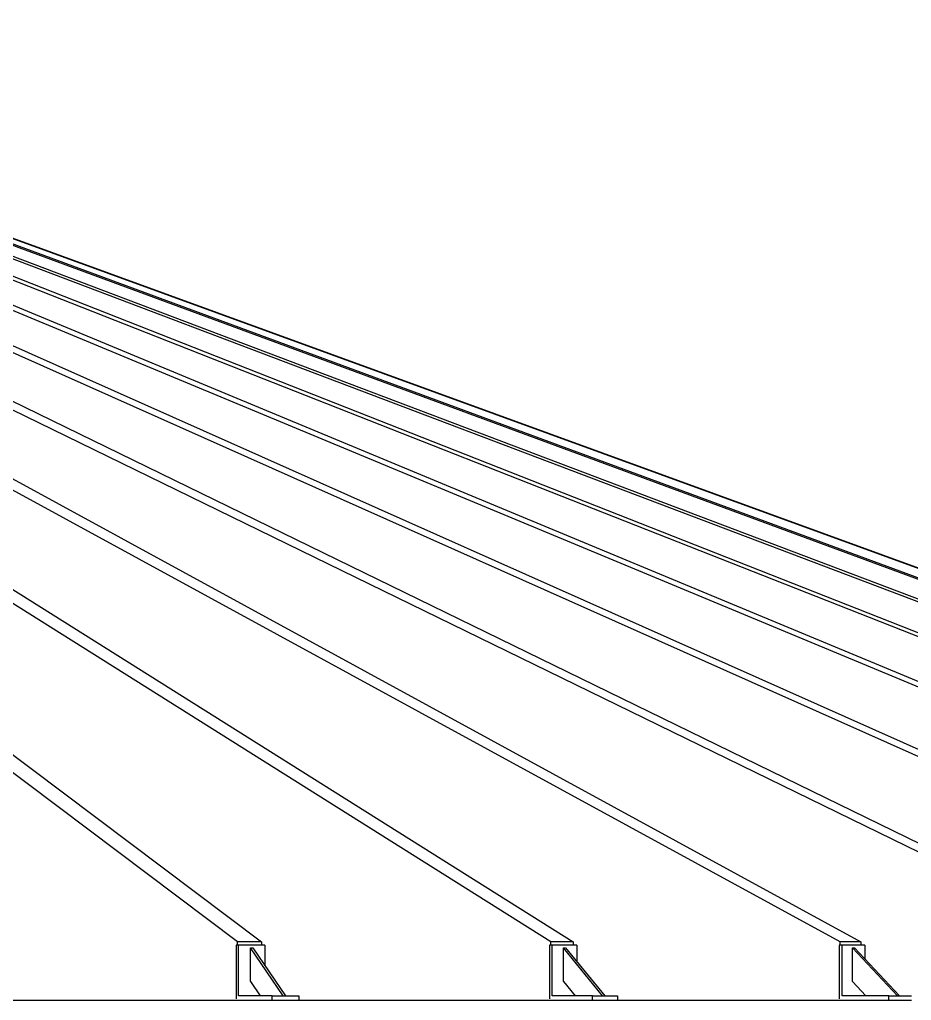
# Model space of a CAD drawing. Header units: millimetres. Extents: x 0 to 157650, y 0 to 89100.
# Drawn here: x 61489 to 64726, y 77245 to 80808 of the extents above; entities that cross this region are included whole.
import ezdxf

# ---------------------------------------------------------------- set-up
doc = ezdxf.new("R2010")
doc.units = ezdxf.units.MM
doc.header["$LTSCALE"] = 150
doc.layers.add('Visible', color=7, linetype='Continuous', lineweight=25)

msp = doc.modelspace()

# ---------------------------------------------------------------- linework, layer by layer
at = {"layer": 'Visible', "color": 9, "true_color": 0xc0c0c0}
for p, q in [((62279.2, 77458.2), (57826.4, 80808.4)), ((57913.9, 80808.4), (62366.7, 77458.2)), ((63416.8, 77458.2), (58090.1, 80808.4)), ((58171.6, 80808.4), (63498.4, 77458.2)), ((64468, 77458.2), (58334.3, 80808.4)), ((58408.8, 80808.4), (64542.6, 77458.2)), ((65419.5, 77458.2), (58555.9, 80808.4)), ((58627.3, 80806.1), (65486.1, 77458.2)), ((66259.4, 77458.2), (58752.3, 80808.4)), ((58810.1, 80808.4), (66317.2, 77458.2)), ((66977, 77458.2), (58920.8, 80808.4)), ((58969.2, 80808.4), (67025.4, 77458.2)), ((67563.5, 77458.2), (59059.4, 80808.4)), ((59097.7, 80808.4), (67601.7, 77458.2)), ((68314.9, 77458.2), (61347.5, 80030.5)), ((61353.3, 80034.5), (68331.7, 77458.2)), ((68470.5, 77458.2), (61365.4, 80048.3)), ((61366.5, 80050), (68476.1, 77458.2)), ((68011.3, 77458.2), (61275, 80009.7)), ((61275.1, 80020.2), (68039, 77458.2)), ((62274.8, 77445.4), (62274.8, 77251.1)), ((62282.6, 77445.4), (62274.8, 77445.4)), ((62366.7, 77458.2), (62279.2, 77458.2)), ((62279.2, 77445.4), (62279.2, 77458.2)), ((62378.8, 77445.4), (62282.6, 77445.4)), ((62282.6, 77261.4), (62282.6, 77445.4)), ((62326.3, 77436.4), (62335.1, 77436.4)), ((62444.8, 77261.4), (62326.3, 77436.4)), ((62326.3, 77313.5), (62326.3, 77436.4)), ((62335.1, 77436.4), (62453.6, 77261.4)), ((62366.7, 77458.2), (62366.7, 77445.4)), ((62378.8, 77445.4), (62378.8, 77371.8)), ((63412.8, 77445.4), (63412.8, 77251.1)), ((63422, 77445.4), (63412.8, 77445.4)), ((63498.4, 77458.2), (63416.8, 77458.2)), ((63416.8, 77445.4), (63416.8, 77458.2)), ((63511.7, 77445.4), (63422, 77445.4)), ((63422, 77261.4), (63422, 77445.4)), ((63462.8, 77436.4), (63470.9, 77436.4)), ((63604.6, 77261.4), (63462.8, 77436.4)), ((63462.8, 77313.5), (63462.8, 77436.4)), ((63470.9, 77436.4), (63612.7, 77261.4)), ((63498.4, 77458.2), (63498.4, 77445.4)), ((63511.7, 77445.4), (63511.7, 77386.1)), ((64464.3, 77445.4), (64464.3, 77251.1)), ((64474.9, 77445.4), (64464.3, 77445.4)), ((64542.6, 77458.2), (64468, 77458.2)), ((64468, 77445.4), (64468, 77458.2)), ((64557, 77445.4), (64474.9, 77445.4)), ((64474.9, 77261.4), (64474.9, 77445.4)), ((64512.2, 77436.4), (64519.7, 77436.4)), ((64675.5, 77261.4), (64512.2, 77436.4)), ((64512.2, 77313.5), (64512.2, 77436.4)), ((64519.7, 77436.4), (64682.9, 77261.4)), ((64542.6, 77458.2), (64542.6, 77445.4)), ((64557, 77445.4), (64557, 77396.4)), ((62326.3, 77313.5), (62361.6, 77261.4)), ((63462.8, 77313.5), (63505, 77261.4)), ((64512.2, 77313.5), (64560.8, 77261.4)), ((62405.4, 77261.4), (62282.6, 77261.4)), ((62405.4, 77261.4), (62501.7, 77261.4)), ((62405.4, 77245.4), (62405.4, 77261.4)), ((62501.7, 77261.4), (62501.7, 77245.4)), ((63569, 77261.4), (63422, 77261.4)), ((63569, 77261.4), (63658.7, 77261.4)), ((63569, 77245.4), (63569, 77261.4)), ((63658.7, 77261.4), (63658.7, 77245.4)), ((64644.2, 77261.4), (64474.9, 77261.4)), ((64557, 77265.5), (64557, 77261.4)), ((64644.2, 77261.4), (64726.2, 77261.4)), ((64644.2, 77245.4), (64644.2, 77261.4)), ((62405.4, 77245.4), (61269.8, 77245.4)), ((62501.7, 77245.4), (62405.4, 77245.4)), ((62405.4, 77245.4), (62405.4, 77245.4)), ((63568.9, 77245.4), (62501.7, 77245.4)), ((63568.9, 77245.4), (63569, 77245.4)), ((63658.7, 77245.4), (63569, 77245.4)), ((64644.1, 77245.4), (63658.7, 77245.4)), ((64644.1, 77245.4), (64644.2, 77245.4)), ((64726.2, 77245.4), (64644.2, 77245.4))]:
    msp.add_line(p, q, dxfattribs=at)

doc.saveas('drawing.dxf')
